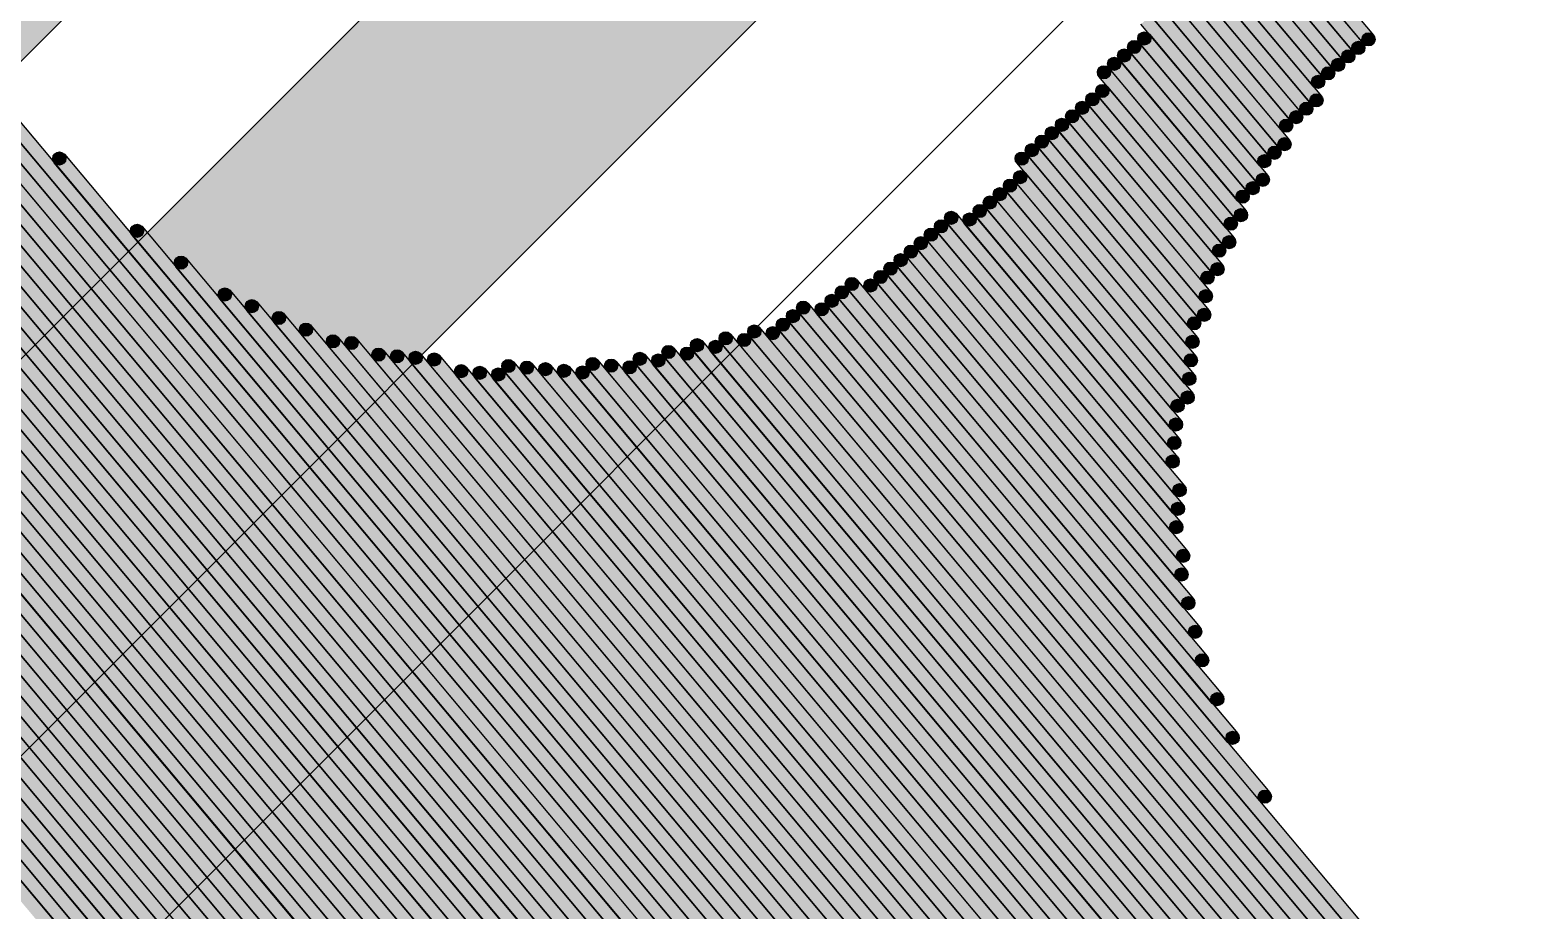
# Model space of a CAD drawing. Header units: millimetres. Extents: x -4 to 157, y -60 to 103.
# Drawn here: x 103.21 to 107.443, y -9.192 to -6.681 of the extents above; entities that cross this region are included whole.
import ezdxf

# ---------------------------------------------------------------- set-up
doc = ezdxf.new("R2010")
doc.units = ezdxf.units.MM
doc.layers.add('BottomSolder', color=6, linetype='Continuous', true_color=0xff00ff)
doc.layers.add('TopLayer', color=1, linetype='Continuous', true_color=0xff0000)

msp = doc.modelspace()

# ---------------------------------------------------------------- hatches: boundary and pattern name
at = {"layer": 'BottomSolder', "true_color": 0xff00ff}
for points in [[(91.7671, 6.6013), (91.7958, 6.6255), (107.2843, -11.8334), (107.2556, -11.8575)], [(91.7097, 6.553), (91.7384, 6.5772), (107.227, -11.8815), (107.1983, -11.9056)], [(91.7383, 6.5772), (91.7671, 6.6013), (107.2557, -11.8575), (107.227, -11.8816)], [(91.7049, 6.5001), (91.7336, 6.5242), (107.1982, -11.9057), (107.1695, -11.9298)], [(91.6762, 6.4761), (91.7049, 6.5002), (107.1696, -11.9299), (107.1408, -11.954)], [(91.6188, 6.4276), (91.6475, 6.4518), (107.112, -11.978), (107.0832, -12.0022)], [(91.6474, 6.4519), (91.6762, 6.476), (107.1409, -11.9539), (107.1121, -11.9781)], [(91.5899, 6.4036), (91.6187, 6.4278), (107.0833, -12.0023), (107.0545, -12.0264)], [(91.5566, 6.3266), (91.5853, 6.3507), (107.0257, -12.0505), (106.997, -12.0747)], [(91.5854, 6.3507), (91.6142, 6.3749), (107.0546, -12.0264), (107.0259, -12.0505)], [(91.528, 6.3024), (91.5567, 6.3266), (106.997, -12.0746), (106.9683, -12.0987)], [(91.4991, 6.2784), (91.5279, 6.3025), (106.9682, -12.0987), (106.9395, -12.1229)], [(91.4656, 6.2015), (91.4944, 6.2256), (106.9107, -12.147), (106.8819, -12.1711)], [(91.4945, 6.2255), (91.5232, 6.2497), (106.9396, -12.1229), (106.9108, -12.147)], [(91.4323, 6.1243), (91.4611, 6.1485), (106.8533, -12.1952), (106.8245, -12.2194)], [(91.4611, 6.1484), (91.4899, 6.1725), (106.8819, -12.1711), (106.8532, -12.1952)], [(91.4036, 6.1002), (91.4323, 6.1243), (106.8245, -12.2194), (106.7957, -12.2435)], [(91.399, 6.0474), (91.4278, 6.0715), (106.7958, -12.2434), (106.767, -12.2676)], [(91.3702, 6.0233), (91.399, 6.0474), (106.7669, -12.2676), (106.7381, -12.2917)], [(91.3657, 5.9703), (91.3945, 5.9944), (106.7383, -12.2917), (106.7095, -12.3158)], [(91.3608, 5.9175), (91.3895, 5.9416), (106.7095, -12.3159), (106.6807, -12.34)], [(91.3321, 5.8934), (91.3609, 5.9175), (106.6807, -12.34), (106.652, -12.3641)], [(91.3275, 5.8405), (91.3562, 5.8647), (106.652, -12.364), (106.6232, -12.3882)], [(91.3229, 5.7875), (91.3517, 5.8117), (106.6233, -12.3881), (106.5945, -12.4123)], [(91.2941, 5.7636), (91.3229, 5.7877), (106.5945, -12.4122), (106.5658, -12.4364)], [(91.2896, 5.7106), (91.3183, 5.7347), (106.5658, -12.4365), (106.5371, -12.4606)], [(91.2849, 5.6578), (91.3137, 5.6819), (106.537, -12.4607), (106.5082, -12.4848)], [(91.2802, 5.6049), (91.309, 5.629), (106.5083, -12.4847), (106.4795, -12.5089)], [(91.2755, 5.5519), (91.3043, 5.5761), (106.4794, -12.5087), (106.4507, -12.5329)], [(91.2711, 5.499), (91.2998, 5.5232), (106.4507, -12.5329), (106.422, -12.557)], [(91.2665, 5.4461), (91.2953, 5.4702), (106.4219, -12.5572), (106.3932, -12.5813)], [(91.2619, 5.3934), (91.2906, 5.4175), (114.6441, -22.4144), (114.6153, -22.4385)], [(91.2571, 5.3403), (91.2859, 5.3645), (114.5915, -22.4098), (114.5627, -22.4339)], [(91.2525, 5.2875), (91.2813, 5.3117), (114.5385, -22.4052), (114.5097, -22.4293)], [(91.272, 5.2058), (91.3008, 5.2299), (114.4615, -22.3717), (114.4328, -22.3959)], [(91.2676, 5.1531), (91.2963, 5.1773), (114.4086, -22.3672), (114.3799, -22.3913)], [(91.287, 5.0713), (91.3157, 5.0955), (114.3315, -22.3337), (114.3028, -22.3579)], [(91.3064, 4.9898), (91.3351, 5.0139), (114.2546, -22.3004), (114.2259, -22.3245)], [(106.6024, -6.2323), (106.6311, -6.2082), (107.0412, -6.6969), (107.0125, -6.721)], [(106.5977, -6.2852), (106.6265, -6.2611), (107.0124, -6.7211), (106.9837, -6.7453)], [(106.5643, -6.3621), (106.593, -6.338), (106.9549, -6.7692), (106.9262, -6.7933)], [(106.5931, -6.338), (106.6219, -6.3139), (106.9837, -6.7452), (106.955, -6.7693)], [(106.5356, -6.3863), (106.5643, -6.3621), (106.9262, -6.7935), (106.8975, -6.8176)], [(106.531, -6.4392), (106.5598, -6.415), (106.8976, -6.8177), (106.8688, -6.8418)], [(106.5022, -6.4632), (106.531, -6.439), (106.8928, -6.8706), (106.864, -6.8947)], [(106.4688, -6.5403), (106.4976, -6.5162), (106.8353, -6.9187), (106.8066, -6.9429)], [(106.4976, -6.5162), (106.5263, -6.4921), (106.8642, -6.8944), (106.8355, -6.9186)], [(106.4402, -6.5644), (106.4689, -6.5403), (106.8066, -6.9429), (106.7778, -6.967)], [(106.4354, -6.6174), (106.4642, -6.5932), (106.802, -6.9958), (106.7733, -7.0199)], [(106.378, -6.6655), (106.4067, -6.6414), (106.7444, -7.044), (106.7157, -7.0681)], [(106.4067, -6.6413), (106.4355, -6.6172), (106.7733, -7.0199), (106.7445, -7.044)], [(106.3446, -6.7427), (106.3733, -6.7186), (106.7111, -7.1209), (106.6824, -7.145)], [(106.3733, -6.7184), (106.4021, -6.6942), (106.7399, -7.097), (106.7112, -7.1211)], [(106.2871, -6.7908), (106.3158, -6.7666), (106.6777, -7.198), (106.649, -7.2221)], [(106.3158, -6.7667), (106.3446, -6.7426), (106.6824, -7.1451), (106.6537, -7.1692)], [(106.2583, -6.8148), (106.287, -6.7907), (106.649, -7.2221), (106.6202, -7.2463)], [(106.2537, -6.8679), (106.2824, -6.8438), (106.6443, -7.2749), (106.6156, -7.2991)], [(106.1961, -6.9161), (106.2249, -6.8919), (106.6109, -7.3518), (106.5821, -7.376)], [(106.2249, -6.8919), (106.2537, -6.8678), (106.6156, -7.2991), (106.5868, -7.3233)], [(106.1386, -6.9644), (106.1673, -6.9403), (106.5776, -7.429), (106.5489, -7.4531)], [(106.1674, -6.9402), (106.1962, -6.916), (106.5822, -7.3761), (106.5534, -7.4002)], [(106.1098, -6.9884), (106.1386, -6.9642), (106.5729, -7.4819), (106.5442, -7.506)], [(106.0525, -7.0366), (106.0813, -7.0125), (106.5395, -7.5589), (106.5107, -7.583)], [(106.0813, -7.0127), (106.11, -6.9885), (106.544, -7.5061), (106.5153, -7.5302)], [(103.2798, -7.0605), (103.3086, -7.0364), (107.3132, -11.8092), (107.2844, -11.8333)], [(106.0238, -7.0607), (106.0525, -7.0366), (106.5349, -7.6118), (106.5061, -7.6359)], [(106.0191, -7.1137), (106.0479, -7.0895), (106.5303, -7.6645), (106.5016, -7.6886)], [(105.9616, -7.1619), (105.9904, -7.1378), (106.4969, -7.7416), (106.4682, -7.7658)], [(105.9902, -7.1378), (106.019, -7.1137), (106.5257, -7.7175), (106.497, -7.7416)], [(105.904, -7.2102), (105.9328, -7.1861), (106.4876, -7.8473), (106.4589, -7.8714)], [(105.9328, -7.1862), (105.9615, -7.162), (106.4923, -7.7946), (106.4636, -7.8187)], [(105.7937, -7.2538), (105.8225, -7.2297), (106.498, -8.0348), (106.4692, -8.059)], [(105.8224, -7.2297), (105.8512, -7.2056), (106.5026, -7.9819), (106.4739, -8.006)], [(105.8753, -7.2343), (105.9041, -7.2102), (106.4831, -7.9003), (106.4544, -7.9244)], [(103.5014, -7.2665), (103.5302, -7.2423), (107.3419, -11.7852), (107.3132, -11.8093)], [(105.7362, -7.302), (105.765, -7.2779), (106.5129, -8.1693), (106.4841, -8.1934)], [(105.7649, -7.2778), (105.7937, -7.2537), (106.4933, -8.0876), (106.4646, -8.1117)], [(105.7075, -7.3262), (105.7362, -7.3021), (106.5082, -8.2222), (106.4795, -8.2463)], [(103.6268, -7.3572), (103.6555, -7.3331), (107.3707, -11.7611), (107.342, -11.7853)], [(105.6499, -7.3744), (105.6786, -7.3503), (106.5472, -8.3854), (106.5184, -8.4095)], [(105.6785, -7.3503), (105.7072, -7.3262), (106.5277, -8.3037), (106.4989, -8.3279)], [(105.5396, -7.4181), (105.5683, -7.394), (106.6539, -8.6878), (106.6252, -8.7119)], [(105.5924, -7.4226), (105.6212, -7.3985), (106.6103, -8.5775), (106.5815, -8.6016)], [(105.6212, -7.3985), (105.6499, -7.3743), (106.5667, -8.467), (106.538, -8.4911)], [(103.7518, -7.4482), (103.7805, -7.4241), (107.3995, -11.7367), (107.3708, -11.7608)], [(105.482, -7.4663), (105.5107, -7.4422), (108.4057, -10.8926), (108.377, -10.9167)], [(105.5108, -7.4422), (105.5395, -7.418), (106.7458, -8.8556), (106.717, -8.8797)], [(103.8288, -7.4816), (103.8576, -7.4574), (107.4283, -11.7128), (107.3995, -11.7369)], [(103.9059, -7.515), (103.9347, -7.4908), (107.457, -11.6884), (107.4283, -11.7126)], [(105.3715, -7.51), (105.4003, -7.4858), (108.3196, -10.9648), (108.2908, -10.989)], [(105.4005, -7.4858), (105.4292, -7.4616), (108.3484, -10.9407), (108.3196, -10.9648)], [(105.4532, -7.4904), (105.482, -7.4663), (108.3771, -10.9165), (108.3483, -10.9407)], [(103.983, -7.5483), (104.0117, -7.5241), (107.4858, -11.6644), (107.457, -11.6885)], [(105.2613, -7.5535), (105.29, -7.5294), (108.2334, -11.0372), (108.2047, -11.0613)], [(105.3141, -7.5581), (105.3428, -7.534), (108.262, -11.0131), (108.2333, -11.0372)], [(105.3429, -7.5342), (105.3717, -7.5101), (108.2908, -10.9889), (108.2621, -11.0131)], [(104.0599, -7.5817), (104.0887, -7.5576), (107.5145, -11.6403), (107.4858, -11.6644)], [(104.1128, -7.5864), (104.1416, -7.5623), (107.5433, -11.6162), (107.5146, -11.6403)], [(105.098, -7.5926), (105.1267, -7.5685), (108.1183, -11.1337), (108.0895, -11.1578)], [(105.1509, -7.5973), (105.1797, -7.5732), (108.1471, -11.1096), (108.1184, -11.1338)], [(105.1795, -7.5731), (105.2083, -7.549), (108.1758, -11.0853), (108.147, -11.1094)], [(105.2325, -7.5778), (105.2613, -7.5537), (108.2046, -11.0614), (108.1758, -11.0855)], [(104.1899, -7.6196), (104.2187, -7.5955), (107.5719, -11.592), (107.5432, -11.6161)], [(104.2428, -7.6243), (104.2715, -7.6002), (107.6008, -11.568), (107.572, -11.5921)], [(104.2956, -7.6289), (104.3244, -7.6048), (107.6296, -11.5437), (107.6008, -11.5678)], [(104.3485, -7.6336), (104.3772, -7.6095), (107.6584, -11.5197), (107.6297, -11.5438)], [(104.9348, -7.6317), (104.9635, -7.6075), (108.0033, -11.2303), (107.9746, -11.2544)], [(104.9876, -7.6362), (105.0164, -7.612), (108.0321, -11.2061), (108.0034, -11.2302)], [(105.0165, -7.612), (105.0452, -7.5879), (108.0609, -11.1819), (108.0322, -11.206)], [(105.0694, -7.6166), (105.0981, -7.5925), (108.0896, -11.1578), (108.0608, -11.1819)], [(104.4255, -7.667), (104.4542, -7.6429), (107.687, -11.4955), (107.6582, -11.5196)], [(104.4783, -7.6716), (104.5071, -7.6475), (107.7158, -11.4715), (107.6871, -11.4956)], [(104.5314, -7.6761), (104.5601, -7.652), (107.7445, -11.4474), (107.7157, -11.4715)], [(104.5601, -7.6522), (104.5888, -7.628), (107.7732, -11.4232), (107.7445, -11.4473)], [(104.6128, -7.6567), (104.6415, -7.6325), (107.8021, -11.399), (107.7733, -11.4231)], [(104.6657, -7.6613), (104.6945, -7.6372), (107.8308, -11.375), (107.8021, -11.3992)], [(104.7186, -7.666), (104.7474, -7.6418), (107.8596, -11.3507), (107.8308, -11.3749)], [(104.7715, -7.6706), (104.8002, -7.6465), (107.8883, -11.3268), (107.8596, -11.3509)], [(104.8003, -7.6464), (104.829, -7.6223), (107.9171, -11.3026), (107.8883, -11.3267)], [(104.8532, -7.651), (104.8819, -7.6269), (107.9459, -11.2784), (107.9171, -11.3026)], [(104.906, -7.6556), (104.9348, -7.6315), (107.9747, -11.2543), (107.9459, -11.2784)]]:
    msp.add_hatch(color=6, dxfattribs=at).paths.add_polyline_path(points, flags=0)
h = msp.add_hatch(color=6, dxfattribs=at)
edge = h.paths.add_edge_path(flags=0)
edge.add_arc((106.3877, -6.7063), 0.0188, 0, 360)
h = msp.add_hatch(color=6, dxfattribs=at)
edge = h.paths.add_edge_path(flags=0)
edge.add_arc((106.3589, -6.7306), 0.0188, 0, 360)
h = msp.add_hatch(color=6, dxfattribs=at)
edge = h.paths.add_edge_path(flags=0)
edge.add_arc((106.998, -6.7332), 0.0188, 0, 360)
h = msp.add_hatch(color=6, dxfattribs=at)
edge = h.paths.add_edge_path(flags=0)
edge.add_arc((107.0268, -6.7089), 0.0188, 0, 360)
h = msp.add_hatch(color=6, dxfattribs=at)
edge = h.paths.add_edge_path(flags=0)
edge.add_arc((106.3015, -6.7787), 0.0188, 0, 360)
h = msp.add_hatch(color=6, dxfattribs=at)
edge = h.paths.add_edge_path(flags=0)
edge.add_arc((106.3302, -6.7547), 0.0188, 0, 360)
h = msp.add_hatch(color=6, dxfattribs=at)
edge = h.paths.add_edge_path(flags=0)
edge.add_arc((106.9406, -6.7813), 0.0188, 0, 360)
h = msp.add_hatch(color=6, dxfattribs=at)
edge = h.paths.add_edge_path(flags=0)
edge.add_arc((106.9694, -6.7573), 0.0188, 0, 360)
h = msp.add_hatch(color=6, dxfattribs=at)
edge = h.paths.add_edge_path(flags=0)
edge.add_arc((106.2726, -6.8027), 0.0188, 0, 360)
h = msp.add_hatch(color=6, dxfattribs=at)
edge = h.paths.add_edge_path(flags=0)
edge.add_arc((106.8832, -6.8298), 0.0188, 0, 360)
h = msp.add_hatch(color=6, dxfattribs=at)
edge = h.paths.add_edge_path(flags=0)
edge.add_arc((106.9119, -6.8055), 0.0188, 0, 360)
h = msp.add_hatch(color=6, dxfattribs=at)
edge = h.paths.add_edge_path(flags=0)
edge.add_arc((106.268, -6.8559), 0.0188, 0, 360)
h = msp.add_hatch(color=6, dxfattribs=at)
edge = h.paths.add_edge_path(flags=0)
edge.add_arc((106.2105, -6.904), 0.0188, 0, 360)
h = msp.add_hatch(color=6, dxfattribs=at)
edge = h.paths.add_edge_path(flags=0)
edge.add_arc((106.2393, -6.8799), 0.0188, 0, 360)
h = msp.add_hatch(color=6, dxfattribs=at)
edge = h.paths.add_edge_path(flags=0)
edge.add_arc((106.8498, -6.9065), 0.0188, 0, 360)
h = msp.add_hatch(color=6, dxfattribs=at)
edge = h.paths.add_edge_path(flags=0)
edge.add_arc((106.8784, -6.8826), 0.0188, 0, 360)
h = msp.add_hatch(color=6, dxfattribs=at)
edge = h.paths.add_edge_path(flags=0)
edge.add_arc((106.153, -6.9523), 0.0188, 0, 360)
h = msp.add_hatch(color=6, dxfattribs=at)
edge = h.paths.add_edge_path(flags=0)
edge.add_arc((106.1818, -6.9281), 0.0188, 0, 360)
h = msp.add_hatch(color=6, dxfattribs=at)
edge = h.paths.add_edge_path(flags=0)
edge.add_arc((106.7922, -6.955), 0.0188, 0, 360)
h = msp.add_hatch(color=6, dxfattribs=at)
edge = h.paths.add_edge_path(flags=0)
edge.add_arc((106.8209, -6.9308), 0.0188, 0, 360)
h = msp.add_hatch(color=6, dxfattribs=at)
edge = h.paths.add_edge_path(flags=0)
edge.add_arc((106.0956, -7.0006), 0.0188, 0, 360)
h = msp.add_hatch(color=6, dxfattribs=at)
edge = h.paths.add_edge_path(flags=0)
edge.add_arc((106.1242, -6.9763), 0.0188, 0, 360)
h = msp.add_hatch(color=6, dxfattribs=at)
edge = h.paths.add_edge_path(flags=0)
edge.add_arc((106.0669, -7.0246), 0.0188, 0, 360)
h = msp.add_hatch(color=6, dxfattribs=at)
edge = h.paths.add_edge_path(flags=0)
edge.add_arc((106.7589, -7.032), 0.0188, 0, 360)
h = msp.add_hatch(color=6, dxfattribs=at)
edge = h.paths.add_edge_path(flags=0)
edge.add_arc((106.7876, -7.0078), 0.0188, 0, 360)
h = msp.add_hatch(color=6, dxfattribs=at)
edge = h.paths.add_edge_path(flags=0)
edge.add_arc((103.2942, -7.0485), 0.0188, 0, 360)
h = msp.add_hatch(color=6, dxfattribs=at)
edge = h.paths.add_edge_path(flags=0)
edge.add_arc((106.0381, -7.0487), 0.0188, 0, 360)
h = msp.add_hatch(color=6, dxfattribs=at)
edge = h.paths.add_edge_path(flags=0)
edge.add_arc((106.7301, -7.056), 0.0188, 0, 360)
h = msp.add_hatch(color=6, dxfattribs=at)
edge = h.paths.add_edge_path(flags=0)
edge.add_arc((106.0046, -7.1257), 0.0188, 0, 360)
h = msp.add_hatch(color=6, dxfattribs=at)
edge = h.paths.add_edge_path(flags=0)
edge.add_arc((106.0335, -7.1016), 0.0188, 0, 360)
h = msp.add_hatch(color=6, dxfattribs=at)
edge = h.paths.add_edge_path(flags=0)
edge.add_arc((106.7256, -7.109), 0.0188, 0, 360)
h = msp.add_hatch(color=6, dxfattribs=at)
edge = h.paths.add_edge_path(flags=0)
edge.add_arc((105.976, -7.1499), 0.0188, 0, 360)
h = msp.add_hatch(color=6, dxfattribs=at)
edge = h.paths.add_edge_path(flags=0)
edge.add_arc((106.668, -7.1571), 0.0188, 0, 360)
h = msp.add_hatch(color=6, dxfattribs=at)
edge = h.paths.add_edge_path(flags=0)
edge.add_arc((106.6967, -7.133), 0.0188, 0, 360)
h = msp.add_hatch(color=6, dxfattribs=at)
edge = h.paths.add_edge_path(flags=0)
edge.add_arc((105.9184, -7.1981), 0.0188, 0, 360)
h = msp.add_hatch(color=6, dxfattribs=at)
edge = h.paths.add_edge_path(flags=0)
edge.add_arc((105.9471, -7.1741), 0.0188, 0, 360)
h = msp.add_hatch(color=6, dxfattribs=at)
edge = h.paths.add_edge_path(flags=0)
edge.add_arc((106.6633, -7.2101), 0.0188, 0, 360)
h = msp.add_hatch(color=6, dxfattribs=at)
edge = h.paths.add_edge_path(flags=0)
edge.add_arc((103.5158, -7.2544), 0.0188, 0, 360)
h = msp.add_hatch(color=6, dxfattribs=at)
edge = h.paths.add_edge_path(flags=0)
edge.add_arc((105.8081, -7.2418), 0.0188, 0, 360)
h = msp.add_hatch(color=6, dxfattribs=at)
edge = h.paths.add_edge_path(flags=0)
edge.add_arc((105.8368, -7.2176), 0.0188, 0, 360)
h = msp.add_hatch(color=6, dxfattribs=at)
edge = h.paths.add_edge_path(flags=0)
edge.add_arc((105.8897, -7.2223), 0.0188, 0, 360)
h = msp.add_hatch(color=6, dxfattribs=at)
edge = h.paths.add_edge_path(flags=0)
edge.add_arc((106.6346, -7.2342), 0.0188, 0, 360)
h = msp.add_hatch(color=6, dxfattribs=at)
edge = h.paths.add_edge_path(flags=0)
edge.add_arc((105.7506, -7.29), 0.0188, 0, 360)
h = msp.add_hatch(color=6, dxfattribs=at)
edge = h.paths.add_edge_path(flags=0)
edge.add_arc((105.7793, -7.2657), 0.0188, 0, 360)
h = msp.add_hatch(color=6, dxfattribs=at)
edge = h.paths.add_edge_path(flags=0)
edge.add_arc((106.6299, -7.287), 0.0188, 0, 360)
h = msp.add_hatch(color=6, dxfattribs=at)
edge = h.paths.add_edge_path(flags=0)
edge.add_arc((105.6929, -7.3383), 0.0188, 0, 360)
h = msp.add_hatch(color=6, dxfattribs=at)
edge = h.paths.add_edge_path(flags=0)
edge.add_arc((105.7218, -7.3142), 0.0188, 0, 360)
h = msp.add_hatch(color=6, dxfattribs=at)
edge = h.paths.add_edge_path(flags=0)
edge.add_arc((106.6012, -7.3112), 0.0188, 0, 360)
h = msp.add_hatch(color=6, dxfattribs=at)
edge = h.paths.add_edge_path(flags=0)
edge.add_arc((103.6411, -7.3452), 0.0188, 0, 360)
h = msp.add_hatch(color=6, dxfattribs=at)
edge = h.paths.add_edge_path(flags=0)
edge.add_arc((105.6642, -7.3623), 0.0188, 0, 360)
h = msp.add_hatch(color=6, dxfattribs=at)
edge = h.paths.add_edge_path(flags=0)
edge.add_arc((106.5965, -7.3639), 0.0188, 0, 360)
h = msp.add_hatch(color=6, dxfattribs=at)
edge = h.paths.add_edge_path(flags=0)
edge.add_arc((105.5539, -7.406), 0.0188, 0, 360)
h = msp.add_hatch(color=6, dxfattribs=at)
edge = h.paths.add_edge_path(flags=0)
edge.add_arc((105.6068, -7.4106), 0.0188, 0, 360)
h = msp.add_hatch(color=6, dxfattribs=at)
edge = h.paths.add_edge_path(flags=0)
edge.add_arc((105.6356, -7.3864), 0.0188, 0, 360)
h = msp.add_hatch(color=6, dxfattribs=at)
edge = h.paths.add_edge_path(flags=0)
edge.add_arc((106.5678, -7.3881), 0.0188, 0, 360)
h = msp.add_hatch(color=6, dxfattribs=at)
edge = h.paths.add_edge_path(flags=0)
edge.add_arc((103.7661, -7.4362), 0.0188, 0, 360)
h = msp.add_hatch(color=6, dxfattribs=at)
edge = h.paths.add_edge_path(flags=0)
edge.add_arc((105.4964, -7.4543), 0.0188, 0, 360)
h = msp.add_hatch(color=6, dxfattribs=at)
edge = h.paths.add_edge_path(flags=0)
edge.add_arc((105.5252, -7.4301), 0.0188, 0, 360)
h = msp.add_hatch(color=6, dxfattribs=at)
edge = h.paths.add_edge_path(flags=0)
edge.add_arc((106.5632, -7.441), 0.0188, 0, 360)
h = msp.add_hatch(color=6, dxfattribs=at)
edge = h.paths.add_edge_path(flags=0)
edge.add_arc((103.8432, -7.4695), 0.0188, 0, 360)
h = msp.add_hatch(color=6, dxfattribs=at)
edge = h.paths.add_edge_path(flags=0)
edge.add_arc((103.9203, -7.5029), 0.0188, 0, 360)
h = msp.add_hatch(color=6, dxfattribs=at)
edge = h.paths.add_edge_path(flags=0)
edge.add_arc((105.3859, -7.4979), 0.0188, 0, 360)
h = msp.add_hatch(color=6, dxfattribs=at)
edge = h.paths.add_edge_path(flags=0)
edge.add_arc((105.4149, -7.4737), 0.0188, 0, 360)
h = msp.add_hatch(color=6, dxfattribs=at)
edge = h.paths.add_edge_path(flags=0)
edge.add_arc((105.4676, -7.4784), 0.0188, 0, 360)
h = msp.add_hatch(color=6, dxfattribs=at)
edge = h.paths.add_edge_path(flags=0)
edge.add_arc((106.5585, -7.4939), 0.0188, 0, 360)
h = msp.add_hatch(color=6, dxfattribs=at)
edge = h.paths.add_edge_path(flags=0)
edge.add_arc((103.9973, -7.5362), 0.0188, 0, 360)
h = msp.add_hatch(color=6, dxfattribs=at)
edge = h.paths.add_edge_path(flags=0)
edge.add_arc((105.2757, -7.5414), 0.0188, 0, 360)
h = msp.add_hatch(color=6, dxfattribs=at)
edge = h.paths.add_edge_path(flags=0)
edge.add_arc((105.3285, -7.5461), 0.0188, 0, 360)
h = msp.add_hatch(color=6, dxfattribs=at)
edge = h.paths.add_edge_path(flags=0)
edge.add_arc((105.3573, -7.5222), 0.0188, 0, 360)
h = msp.add_hatch(color=6, dxfattribs=at)
edge = h.paths.add_edge_path(flags=0)
edge.add_arc((106.5297, -7.5181), 0.0188, 0, 360)
h = msp.add_hatch(color=6, dxfattribs=at)
edge = h.paths.add_edge_path(flags=0)
edge.add_arc((104.0743, -7.5697), 0.0188, 0, 360)
h = msp.add_hatch(color=6, dxfattribs=at)
edge = h.paths.add_edge_path(flags=0)
edge.add_arc((104.1272, -7.5743), 0.0188, 0, 360)
h = msp.add_hatch(color=6, dxfattribs=at)
edge = h.paths.add_edge_path(flags=0)
edge.add_arc((105.1124, -7.5805), 0.0188, 0, 360)
h = msp.add_hatch(color=6, dxfattribs=at)
edge = h.paths.add_edge_path(flags=0)
edge.add_arc((105.1653, -7.5853), 0.0188, 0, 360)
h = msp.add_hatch(color=6, dxfattribs=at)
edge = h.paths.add_edge_path(flags=0)
edge.add_arc((105.1939, -7.5611), 0.0188, 0, 360)
h = msp.add_hatch(color=6, dxfattribs=at)
edge = h.paths.add_edge_path(flags=0)
edge.add_arc((105.2469, -7.5657), 0.0188, 0, 360)
h = msp.add_hatch(color=6, dxfattribs=at)
edge = h.paths.add_edge_path(flags=0)
edge.add_arc((106.5251, -7.5709), 0.0188, 0, 360)
h = msp.add_hatch(color=6, dxfattribs=at)
edge = h.paths.add_edge_path(flags=0)
edge.add_arc((104.2043, -7.6076), 0.0188, 0, 360)
h = msp.add_hatch(color=6, dxfattribs=at)
edge = h.paths.add_edge_path(flags=0)
edge.add_arc((104.2572, -7.6122), 0.0188, 0, 360)
h = msp.add_hatch(color=6, dxfattribs=at)
edge = h.paths.add_edge_path(flags=0)
edge.add_arc((104.31, -7.6168), 0.0188, 0, 360)
h = msp.add_hatch(color=6, dxfattribs=at)
edge = h.paths.add_edge_path(flags=0)
edge.add_arc((104.3629, -7.6215), 0.0188, 0, 360)
h = msp.add_hatch(color=6, dxfattribs=at)
edge = h.paths.add_edge_path(flags=0)
edge.add_arc((104.8147, -7.6343), 0.0188, 0, 360)
h = msp.add_hatch(color=6, dxfattribs=at)
edge = h.paths.add_edge_path(flags=0)
edge.add_arc((104.9491, -7.6196), 0.0188, 0, 360)
h = msp.add_hatch(color=6, dxfattribs=at)
edge = h.paths.add_edge_path(flags=0)
edge.add_arc((105.002, -7.6241), 0.0188, 0, 360)
h = msp.add_hatch(color=6, dxfattribs=at)
edge = h.paths.add_edge_path(flags=0)
edge.add_arc((105.0309, -7.6), 0.0188, 0, 360)
h = msp.add_hatch(color=6, dxfattribs=at)
edge = h.paths.add_edge_path(flags=0)
edge.add_arc((105.0837, -7.6046), 0.0188, 0, 360)
h = msp.add_hatch(color=6, dxfattribs=at)
edge = h.paths.add_edge_path(flags=0)
edge.add_arc((106.5205, -7.6238), 0.0188, 0, 360)
h = msp.add_hatch(color=6, dxfattribs=at)
edge = h.paths.add_edge_path(flags=0)
edge.add_arc((104.4399, -7.6549), 0.0188, 0, 360)
h = msp.add_hatch(color=6, dxfattribs=at)
edge = h.paths.add_edge_path(flags=0)
edge.add_arc((104.4927, -7.6595), 0.0188, 0, 360)
h = msp.add_hatch(color=6, dxfattribs=at)
edge = h.paths.add_edge_path(flags=0)
edge.add_arc((104.5458, -7.6641), 0.0188, 0, 360)
h = msp.add_hatch(color=6, dxfattribs=at)
edge = h.paths.add_edge_path(flags=0)
edge.add_arc((104.5744, -7.6401), 0.0188, 0, 360)
h = msp.add_hatch(color=6, dxfattribs=at)
edge = h.paths.add_edge_path(flags=0)
edge.add_arc((104.6272, -7.6446), 0.0188, 0, 360)
h = msp.add_hatch(color=6, dxfattribs=at)
edge = h.paths.add_edge_path(flags=0)
edge.add_arc((104.6801, -7.6492), 0.0188, 0, 360)
h = msp.add_hatch(color=6, dxfattribs=at)
edge = h.paths.add_edge_path(flags=0)
edge.add_arc((104.733, -7.6539), 0.0188, 0, 360)
h = msp.add_hatch(color=6, dxfattribs=at)
edge = h.paths.add_edge_path(flags=0)
edge.add_arc((104.7858, -7.6585), 0.0188, 0, 360)
h = msp.add_hatch(color=6, dxfattribs=at)
edge = h.paths.add_edge_path(flags=0)
edge.add_arc((104.8676, -7.6389), 0.0188, 0, 360)
h = msp.add_hatch(color=6, dxfattribs=at)
edge = h.paths.add_edge_path(flags=0)
edge.add_arc((104.9204, -7.6436), 0.0188, 0, 360)
h = msp.add_hatch(color=6, dxfattribs=at)
edge = h.paths.add_edge_path(flags=0)
edge.add_arc((106.516, -7.6766), 0.0188, 0, 360)
h = msp.add_hatch(color=6, dxfattribs=at)
edge = h.paths.add_edge_path(flags=0)
edge.add_arc((106.4826, -7.7537), 0.0188, 0, 360)
h = msp.add_hatch(color=6, dxfattribs=at)
edge = h.paths.add_edge_path(flags=0)
edge.add_arc((106.5113, -7.7296), 0.0188, 0, 360)
h = msp.add_hatch(color=6, dxfattribs=at)
edge = h.paths.add_edge_path(flags=0)
edge.add_arc((106.4779, -7.8067), 0.0188, 0, 360)
h = msp.add_hatch(color=6, dxfattribs=at)
edge = h.paths.add_edge_path(flags=0)
edge.add_arc((106.4733, -7.8594), 0.0188, 0, 360)
h = msp.add_hatch(color=6, dxfattribs=at)
edge = h.paths.add_edge_path(flags=0)
edge.add_arc((106.4687, -7.9123), 0.0188, 0, 360)
h = msp.add_hatch(color=6, dxfattribs=at)
edge = h.paths.add_edge_path(flags=0)
edge.add_arc((106.4883, -7.9939), 0.0188, 0, 360)
h = msp.add_hatch(color=6, dxfattribs=at)
edge = h.paths.add_edge_path(flags=0)
edge.add_arc((106.4836, -8.0469), 0.0188, 0, 360)
h = msp.add_hatch(color=6, dxfattribs=at)
edge = h.paths.add_edge_path(flags=0)
edge.add_arc((106.479, -8.0996), 0.0188, 0, 360)
h = msp.add_hatch(color=6, dxfattribs=at)
edge = h.paths.add_edge_path(flags=0)
edge.add_arc((106.4985, -8.1813), 0.0188, 0, 360)
h = msp.add_hatch(color=6, dxfattribs=at)
edge = h.paths.add_edge_path(flags=0)
edge.add_arc((106.4938, -8.2343), 0.0188, 0, 360)
h = msp.add_hatch(color=6, dxfattribs=at)
edge = h.paths.add_edge_path(flags=0)
edge.add_arc((106.5133, -8.3158), 0.0188, 0, 360)
h = msp.add_hatch(color=6, dxfattribs=at)
edge = h.paths.add_edge_path(flags=0)
edge.add_arc((106.5328, -8.3975), 0.0188, 0, 360)
h = msp.add_hatch(color=6, dxfattribs=at)
edge = h.paths.add_edge_path(flags=0)
edge.add_arc((106.5524, -8.4791), 0.0188, 0, 360)
h = msp.add_hatch(color=6, dxfattribs=at)
edge = h.paths.add_edge_path(flags=0)
edge.add_arc((106.5959, -8.5895), 0.0188, 0, 360)
h = msp.add_hatch(color=6, dxfattribs=at)
edge = h.paths.add_edge_path(flags=0)
edge.add_arc((106.6395, -8.6998), 0.0188, 0, 360)
h = msp.add_hatch(color=6, dxfattribs=at)
edge = h.paths.add_edge_path(flags=0)
edge.add_arc((106.7314, -8.8676), 0.0188, 0, 360)
at = {"layer": 'TopLayer', "true_color": 0xff0000}
for points in [[(94.4905, -15.4655), (93.9248, -14.8998), (107.8329, -0.9918), (108.3986, -1.5575)], [(94.8704, -17.0655), (94.3047, -16.4998), (109.2329, -1.5717), (109.7986, -2.1373)]]:
    msp.add_hatch(color=1, dxfattribs=at).paths.add_polyline_path(points, flags=0)

# ---------------------------------------------------------------- linework, layer by layer
at = {"layer": 'BottomSolder', "color": 6, "true_color": 0xff00ff}
for p, q in [((91.7958, 6.6255), (107.2843, -11.8334)), ((107.227, -11.8816), (91.7383, 6.5772)), ((91.7384, 6.5772), (107.227, -11.8815)), ((107.2556, -11.8575), (91.7671, 6.6013)), ((91.7671, 6.6013), (107.2557, -11.8575)), ((107.1983, -11.9056), (91.7097, 6.553)), ((91.7336, 6.5242), (107.1982, -11.9057)), ((91.7049, 6.5002), (107.1696, -11.9299)), ((107.1695, -11.9298), (91.7049, 6.5001)), ((107.1121, -11.9781), (91.6474, 6.4519)), ((91.6475, 6.4518), (107.112, -11.978)), ((107.1408, -11.954), (91.6762, 6.4761)), ((91.6762, 6.476), (107.1409, -11.9539)), ((107.0545, -12.0264), (91.5899, 6.4036)), ((91.6187, 6.4278), (107.0833, -12.0023)), ((107.0832, -12.0022), (91.6188, 6.4276)), ((91.5853, 6.3507), (107.0257, -12.0505)), ((107.0259, -12.0505), (91.5854, 6.3507)), ((91.6142, 6.3749), (107.0546, -12.0264)), ((106.997, -12.0747), (91.5566, 6.3266)), ((91.5567, 6.3266), (106.997, -12.0746)), ((106.9395, -12.1229), (91.4991, 6.2784)), ((91.5279, 6.3025), (106.9682, -12.0987)), ((106.9683, -12.0987), (91.528, 6.3024)), ((91.4944, 6.2256), (106.9107, -12.147)), ((106.9108, -12.147), (91.4945, 6.2255)), ((91.5232, 6.2497), (106.9396, -12.1229)), ((106.8819, -12.1711), (91.4656, 6.2015)), ((91.4611, 6.1485), (106.8533, -12.1952)), ((106.8532, -12.1952), (91.4611, 6.1484)), ((91.4899, 6.1725), (106.8819, -12.1711)), ((106.7957, -12.2435), (91.4036, 6.1002)), ((106.8245, -12.2194), (91.4323, 6.1243)), ((91.4323, 6.1243), (106.8245, -12.2194)), ((91.4278, 6.0715), (106.7958, -12.2434)), ((106.7381, -12.2917), (91.3702, 6.0233)), ((106.767, -12.2676), (91.399, 6.0474)), ((91.399, 6.0474), (106.7669, -12.2676)), ((106.7095, -12.3158), (91.3657, 5.9703)), ((91.3945, 5.9944), (106.7383, -12.2917)), ((91.3895, 5.9416), (106.7095, -12.3159)), ((106.652, -12.3641), (91.3321, 5.8934)), ((106.6807, -12.34), (91.3608, 5.9175)), ((91.3609, 5.9175), (106.6807, -12.34)), ((91.3562, 5.8647), (106.652, -12.364)), ((106.6232, -12.3882), (91.3275, 5.8405)), ((91.3517, 5.8117), (106.6233, -12.3881)), ((106.5658, -12.4364), (91.2941, 5.7636)), ((91.3229, 5.7877), (106.5945, -12.4122)), ((106.5945, -12.4123), (91.3229, 5.7875)), ((91.3183, 5.7347), (106.5658, -12.4365)), ((106.5371, -12.4606), (91.2896, 5.7106)), ((91.3137, 5.6819), (106.537, -12.4607)), ((106.5082, -12.4848), (91.2849, 5.6578)), ((106.4795, -12.5089), (91.2802, 5.6049)), ((91.309, 5.629), (106.5083, -12.4847)), ((106.4507, -12.5329), (91.2755, 5.5519)), ((91.3043, 5.5761), (106.4794, -12.5087)), ((91.2998, 5.5232), (106.4507, -12.5329)), ((106.422, -12.557), (91.2711, 5.499)), ((91.2953, 5.4702), (106.4219, -12.5572)), ((106.3932, -12.5813), (91.2665, 5.4461)), ((114.6153, -22.4385), (91.2619, 5.3934)), ((91.2906, 5.4175), (114.6441, -22.4144)), ((114.5627, -22.4339), (91.2571, 5.3403)), ((91.2859, 5.3645), (114.5915, -22.4098)), ((91.2813, 5.3117), (114.5385, -22.4052)), ((114.5097, -22.4293), (91.2525, 5.2875)), ((91.3008, 5.2299), (114.4615, -22.3717)), ((114.4328, -22.3959), (91.272, 5.2058)), ((91.2963, 5.1773), (114.4086, -22.3672)), ((114.3799, -22.3913), (91.2676, 5.1531)), ((91.3157, 5.0955), (114.3315, -22.3337)), ((114.3028, -22.3579), (91.287, 5.0713)), ((91.3351, 5.0139), (114.2546, -22.3004)), ((106.6311, -6.2082), (107.0412, -6.6969)), ((107.0125, -6.721), (106.6024, -6.2323)), ((106.6265, -6.2611), (107.0124, -6.7211)), ((106.9837, -6.7453), (106.5977, -6.2852)), ((106.593, -6.338), (106.9549, -6.7692)), ((106.955, -6.7693), (106.5931, -6.338)), ((106.6219, -6.3139), (106.9837, -6.7452)), ((106.8975, -6.8176), (106.5356, -6.3863)), ((106.9262, -6.7933), (106.5643, -6.3621)), ((106.5643, -6.3621), (106.9262, -6.7935)), ((106.5598, -6.415), (106.8976, -6.8177)), ((106.864, -6.8947), (106.5022, -6.4632)), ((106.531, -6.439), (106.8928, -6.8706)), ((106.8688, -6.8418), (106.531, -6.4392)), ((106.8355, -6.9186), (106.4976, -6.5162)), ((106.4976, -6.5162), (106.8353, -6.9187)), ((106.5263, -6.4921), (106.8642, -6.8944)), ((106.8066, -6.9429), (106.4688, -6.5403)), ((106.4689, -6.5403), (106.8066, -6.9429)), ((106.7778, -6.967), (106.4402, -6.5644)), ((106.4642, -6.5932), (106.802, -6.9958)), ((106.7445, -7.044), (106.4067, -6.6413)), ((106.4067, -6.6414), (106.7444, -7.044)), ((106.7733, -7.0199), (106.4354, -6.6174)), ((106.4355, -6.6172), (106.7733, -7.0199)), ((106.7157, -7.0681), (106.378, -6.6655)), ((106.3446, -6.7427), (106.3733, -6.7186)), ((106.3733, -6.7184), (106.4021, -6.6942)), ((106.7112, -7.1211), (106.3733, -6.7184)), ((106.3733, -6.7186), (106.7111, -7.1209)), ((106.4021, -6.6942), (106.7399, -7.097)), ((107.0124, -6.7211), (106.9837, -6.7453)), ((107.0412, -6.6969), (107.0125, -6.721)), ((106.2871, -6.7908), (106.3158, -6.7666)), ((106.3158, -6.7667), (106.3446, -6.7426)), ((106.3158, -6.7666), (106.6777, -7.198)), ((106.6537, -7.1692), (106.3158, -6.7667)), ((106.3446, -6.7426), (106.6824, -7.1451)), ((106.6824, -7.145), (106.3446, -6.7427)), ((106.9549, -6.7692), (106.9262, -6.7933)), ((106.9837, -6.7452), (106.955, -6.7693)), ((106.2583, -6.8148), (106.287, -6.7907)), ((106.6202, -7.2463), (106.2583, -6.8148)), ((106.287, -6.7907), (106.649, -7.2221)), ((106.649, -7.2221), (106.2871, -6.7908)), ((106.9262, -6.7935), (106.8975, -6.8176)), ((106.2537, -6.8679), (106.2824, -6.8438)), ((106.2824, -6.8438), (106.6443, -7.2749)), ((106.8976, -6.8177), (106.8688, -6.8418)), ((106.1961, -6.9161), (106.2249, -6.8919)), ((106.2249, -6.8919), (106.2537, -6.8678)), ((106.5868, -7.3233), (106.2249, -6.8919)), ((106.2249, -6.8919), (106.6109, -7.3518)), ((106.2537, -6.8678), (106.6156, -7.2991)), ((106.6156, -7.2991), (106.2537, -6.8679)), ((106.8642, -6.8944), (106.8355, -6.9186)), ((106.8928, -6.8706), (106.864, -6.8947)), ((106.1386, -6.9644), (106.1673, -6.9403)), ((106.1673, -6.9403), (106.5776, -7.429)), ((106.1674, -6.9402), (106.1962, -6.916)), ((106.5534, -7.4002), (106.1674, -6.9402)), ((106.5821, -7.376), (106.1961, -6.9161)), ((106.1962, -6.916), (106.5822, -7.3761)), ((106.8353, -6.9187), (106.8066, -6.9429)), ((106.1098, -6.9884), (106.1386, -6.9642)), ((106.1386, -6.9642), (106.5729, -7.4819)), ((106.5489, -7.4531), (106.1386, -6.9644)), ((106.8066, -6.9429), (106.7778, -6.967)), ((106.0525, -7.0366), (106.0813, -7.0125)), ((106.0813, -7.0127), (106.11, -6.9885)), ((106.0813, -7.0125), (106.5395, -7.5589)), ((106.5153, -7.5302), (106.0813, -7.0127)), ((106.5442, -7.506), (106.1098, -6.9884)), ((106.11, -6.9885), (106.544, -7.5061)), ((106.7733, -7.0199), (106.7445, -7.044)), ((106.802, -6.9958), (106.7733, -7.0199)), ((103.2798, -7.0605), (103.3086, -7.0364)), ((107.2844, -11.8333), (103.2798, -7.0605)), ((103.3086, -7.0364), (107.3132, -11.8092)), ((106.0238, -7.0607), (106.0525, -7.0366)), ((106.5061, -7.6359), (106.0238, -7.0607)), ((106.5107, -7.583), (106.0525, -7.0366)), ((106.0525, -7.0366), (106.5349, -7.6118)), ((106.7444, -7.044), (106.7157, -7.0681)), ((106.0191, -7.1137), (106.0479, -7.0895)), ((106.0479, -7.0895), (106.5303, -7.6645)), ((106.7399, -7.097), (106.7112, -7.1211)), ((105.9616, -7.1619), (105.9904, -7.1378)), ((105.9902, -7.1378), (106.019, -7.1137)), ((106.497, -7.7416), (105.9902, -7.1378)), ((105.9904, -7.1378), (106.4969, -7.7416)), ((106.019, -7.1137), (106.5257, -7.7175)), ((106.5016, -7.6886), (106.0191, -7.1137)), ((106.6824, -7.1451), (106.6537, -7.1692)), ((106.7111, -7.1209), (106.6824, -7.145)), ((105.904, -7.2102), (105.9328, -7.1861)), ((105.9328, -7.1862), (105.9615, -7.162)), ((105.9328, -7.1861), (106.4876, -7.8473)), ((106.4636, -7.8187), (105.9328, -7.1862)), ((105.9615, -7.162), (106.4923, -7.7946)), ((106.4682, -7.7658), (105.9616, -7.1619)), ((105.7937, -7.2538), (105.8225, -7.2297)), ((105.8224, -7.2297), (105.8512, -7.2056)), ((106.4739, -8.006), (105.8224, -7.2297)), ((105.8225, -7.2297), (106.498, -8.0348)), ((105.8512, -7.2056), (106.5026, -7.9819)), ((105.8753, -7.2343), (105.9041, -7.2102)), ((106.4544, -7.9244), (105.8753, -7.2343)), ((106.4589, -7.8714), (105.904, -7.2102)), ((105.9041, -7.2102), (106.4831, -7.9003)), ((106.649, -7.2221), (106.6202, -7.2463)), ((106.6777, -7.198), (106.649, -7.2221)), ((103.5014, -7.2665), (103.5302, -7.2423)), ((107.3132, -11.8093), (103.5014, -7.2665)), ((103.5302, -7.2423), (107.3419, -11.7852)), ((105.7362, -7.302), (105.765, -7.2779)), ((105.7649, -7.2778), (105.7937, -7.2537)), ((106.4646, -8.1117), (105.7649, -7.2778)), ((105.765, -7.2779), (106.5129, -8.1693)), ((105.7937, -7.2537), (106.4933, -8.0876)), ((106.4692, -8.059), (105.7937, -7.2538)), ((106.6443, -7.2749), (106.6156, -7.2991)), ((105.7075, -7.3262), (105.7362, -7.3021)), ((106.4841, -8.1934), (105.7362, -7.302)), ((105.7362, -7.3021), (106.5082, -8.2222)), ((106.6156, -7.2991), (106.5868, -7.3233)), ((103.6268, -7.3572), (103.6555, -7.3331)), ((107.342, -11.7853), (103.6268, -7.3572)), ((103.6555, -7.3331), (107.3707, -11.7611)), ((105.6499, -7.3744), (105.6786, -7.3503)), ((105.6785, -7.3503), (105.7072, -7.3262)), ((106.4989, -8.3279), (105.6785, -7.3503)), ((105.6786, -7.3503), (106.5472, -8.3854)), ((105.7072, -7.3262), (106.5277, -8.3037)), ((106.4795, -8.2463), (105.7075, -7.3262)), ((106.6109, -7.3518), (106.5821, -7.376)), ((105.5396, -7.4181), (105.5683, -7.394)), ((105.5683, -7.394), (106.6539, -8.6878)), ((105.5924, -7.4226), (105.6212, -7.3985)), ((105.6212, -7.3985), (105.6499, -7.3743)), ((106.538, -8.4911), (105.6212, -7.3985)), ((105.6212, -7.3985), (106.6103, -8.5775)), ((105.6499, -7.3743), (106.5667, -8.467)), ((106.5184, -8.4095), (105.6499, -7.3744)), ((106.5822, -7.3761), (106.5534, -7.4002)), ((103.7518, -7.4482), (103.7805, -7.4241)), ((107.3708, -11.7608), (103.7518, -7.4482)), ((103.7805, -7.4241), (107.3995, -11.7367)), ((105.482, -7.4663), (105.5107, -7.4422)), ((105.5107, -7.4422), (108.4057, -10.8926)), ((105.5108, -7.4422), (105.5395, -7.418)), ((106.717, -8.8797), (105.5108, -7.4422)), ((105.5395, -7.418), (106.7458, -8.8556)), ((106.6252, -8.7119), (105.5396, -7.4181)), ((106.5815, -8.6016), (105.5924, -7.4226)), ((106.5776, -7.429), (106.5489, -7.4531)), ((103.8288, -7.4816), (103.8576, -7.4574)), ((107.3995, -11.7369), (103.8288, -7.4816)), ((103.8576, -7.4574), (107.4283, -11.7128)), ((103.9059, -7.515), (103.9347, -7.4908)), ((103.9347, -7.4908), (107.457, -11.6884)), ((105.3715, -7.51), (105.4003, -7.4858)), ((105.4003, -7.4858), (108.3196, -10.9648)), ((105.4005, -7.4858), (105.4292, -7.4616)), ((108.3196, -10.9648), (105.4005, -7.4858)), ((105.4292, -7.4616), (108.3484, -10.9407)), ((105.4532, -7.4904), (105.482, -7.4663)), ((108.3483, -10.9407), (105.4532, -7.4904)), ((108.377, -10.9167), (105.482, -7.4663)), ((105.482, -7.4663), (108.3771, -10.9165)), ((106.5729, -7.4819), (106.5442, -7.506)), ((107.4283, -11.7126), (103.9059, -7.515)), ((103.983, -7.5483), (104.0117, -7.5241)), ((104.0117, -7.5241), (107.4858, -11.6644)), ((105.2613, -7.5535), (105.29, -7.5294)), ((105.29, -7.5294), (108.2334, -11.0372)), ((105.3141, -7.5581), (105.3428, -7.534)), ((105.3428, -7.534), (108.262, -11.0131)), ((105.3429, -7.5342), (105.3717, -7.5101)), ((108.2621, -11.0131), (105.3429, -7.5342)), ((108.2908, -10.989), (105.3715, -7.51)), ((105.3717, -7.5101), (108.2908, -10.9889)), ((106.544, -7.5061), (106.5153, -7.5302)), ((107.457, -11.6885), (103.983, -7.5483)), ((104.0599, -7.5817), (104.0887, -7.5576)), ((104.0887, -7.5576), (107.5145, -11.6403)), ((104.1128, -7.5864), (104.1416, -7.5623)), ((104.1416, -7.5623), (107.5433, -11.6162)), ((105.098, -7.5926), (105.1267, -7.5685)), ((105.1267, -7.5685), (108.1183, -11.1337)), ((105.1509, -7.5973), (105.1797, -7.5732)), ((105.1795, -7.5731), (105.2083, -7.549)), ((108.147, -11.1094), (105.1795, -7.5731)), ((105.1797, -7.5732), (108.1471, -11.1096)), ((105.2083, -7.549), (108.1758, -11.0853)), ((105.2325, -7.5778), (105.2613, -7.5537)), ((108.2047, -11.0613), (105.2613, -7.5535)), ((105.2613, -7.5537), (108.2046, -11.0614)), ((108.2333, -11.0372), (105.3141, -7.5581)), ((106.5395, -7.5589), (106.5107, -7.583)), ((107.4858, -11.6644), (104.0599, -7.5817)), ((107.5146, -11.6403), (104.1128, -7.5864)), ((104.1899, -7.6196), (104.2187, -7.5955)), ((104.2187, -7.5955), (107.5719, -11.592)), ((104.2428, -7.6243), (104.2715, -7.6002)), ((104.2715, -7.6002), (107.6008, -11.568)), ((104.2956, -7.6289), (104.3244, -7.6048)), ((104.3244, -7.6048), (107.6296, -11.5437)), ((104.3485, -7.6336), (104.3772, -7.6095)), ((104.3772, -7.6095), (107.6584, -11.5197)), ((104.9348, -7.6317), (104.9635, -7.6075)), ((104.9635, -7.6075), (108.0033, -11.2303)), ((104.9876, -7.6362), (105.0164, -7.612)), ((105.0164, -7.612), (108.0321, -11.2061)), ((105.0165, -7.612), (105.0452, -7.5879)), ((108.0322, -11.206), (105.0165, -7.612)), ((105.0452, -7.5879), (108.0609, -11.1819)), ((105.0694, -7.6166), (105.0981, -7.5925)), ((108.0608, -11.1819), (105.0694, -7.6166)), ((108.0895, -11.1578), (105.098, -7.5926)), ((105.0981, -7.5925), (108.0896, -11.1578)), ((108.1184, -11.1338), (105.1509, -7.5973)), ((108.1758, -11.0855), (105.2325, -7.5778)), ((106.5349, -7.6118), (106.5061, -7.6359)), ((107.5432, -11.6161), (104.1899, -7.6196)), ((107.572, -11.5921), (104.2428, -7.6243)), ((107.6008, -11.5678), (104.2956, -7.6289)), ((107.6297, -11.5438), (104.3485, -7.6336)), ((104.4255, -7.667), (104.4542, -7.6429)), ((104.4542, -7.6429), (107.687, -11.4955)), ((104.4783, -7.6716), (104.5071, -7.6475)), ((104.5071, -7.6475), (107.7158, -11.4715)), ((104.5314, -7.6761), (104.5601, -7.652)), ((104.5601, -7.6522), (104.5888, -7.628)), ((104.5601, -7.652), (107.7445, -11.4474)), ((107.7445, -11.4473), (104.5601, -7.6522)), ((104.5888, -7.628), (107.7732, -11.4232)), ((104.6128, -7.6567), (104.6415, -7.6325)), ((107.7733, -11.4231), (104.6128, -7.6567)), ((104.6415, -7.6325), (107.8021, -11.399)), ((104.6657, -7.6613), (104.6945, -7.6372)), ((107.8021, -11.3992), (104.6657, -7.6613)), ((104.6945, -7.6372), (107.8308, -11.375)), ((104.7186, -7.666), (104.7474, -7.6418)), ((104.7474, -7.6418), (107.8596, -11.3507)), ((104.7715, -7.6706), (104.8002, -7.6465)), ((104.8002, -7.6465), (107.8883, -11.3268)), ((104.8003, -7.6464), (104.829, -7.6223)), ((107.8883, -11.3267), (104.8003, -7.6464)), ((104.829, -7.6223), (107.9171, -11.3026)), ((104.8532, -7.651), (104.8819, -7.6269)), ((107.9171, -11.3026), (104.8532, -7.651)), ((104.8819, -7.6269), (107.9459, -11.2784)), ((104.906, -7.6556), (104.9348, -7.6315)), ((107.9459, -11.2784), (104.906, -7.6556)), ((104.9348, -7.6315), (107.9747, -11.2543)), ((107.9746, -11.2544), (104.9348, -7.6317)), ((108.0034, -11.2302), (104.9876, -7.6362)), ((107.6582, -11.5196), (104.4255, -7.667)), ((107.6871, -11.4956), (104.4783, -7.6716)), ((107.7157, -11.4715), (104.5314, -7.6761)), ((107.8308, -11.3749), (104.7186, -7.666)), ((107.8596, -11.3509), (104.7715, -7.6706)), ((106.5303, -7.6645), (106.5016, -7.6886)), ((106.4969, -7.7416), (106.4682, -7.7658)), ((106.5257, -7.7175), (106.497, -7.7416)), ((106.4923, -7.7946), (106.4636, -7.8187)), ((106.4876, -7.8473), (106.4589, -7.8714)), ((106.4831, -7.9003), (106.4544, -7.9244)), ((106.5026, -7.9819), (106.4739, -8.006)), ((106.498, -8.0348), (106.4692, -8.059)), ((106.4933, -8.0876), (106.4646, -8.1117)), ((106.5129, -8.1693), (106.4841, -8.1934)), ((106.5082, -8.2222), (106.4795, -8.2463)), ((106.5277, -8.3037), (106.4989, -8.3279)), ((106.5472, -8.3854), (106.5184, -8.4095)), ((106.5667, -8.467), (106.538, -8.4911)), ((106.6103, -8.5775), (106.5815, -8.6016)), ((106.6539, -8.6878), (106.6252, -8.7119)), ((106.7458, -8.8556), (106.717, -8.8797))]:
    msp.add_line(p, q, dxfattribs=at)
at = {"layer": 'BottomSolder'}
for centre in [(106.3877, -6.7063), (106.3589, -6.7306), (106.998, -6.7332), (107.0268, -6.7089), (106.3015, -6.7787), (106.3302, -6.7547), (106.9406, -6.7813), (106.9694, -6.7573), (106.2726, -6.8027), (106.8832, -6.8298), (106.9119, -6.8055), (106.268, -6.8559), (106.2105, -6.904), (106.2393, -6.8799), (106.8498, -6.9065), (106.8784, -6.8826), (106.153, -6.9523), (106.1818, -6.9281), (106.7922, -6.955), (106.8209, -6.9308), (106.0956, -7.0006), (106.1242, -6.9763), (106.0669, -7.0246), (106.7589, -7.032), (106.7876, -7.0078), (103.2942, -7.0485), (106.0381, -7.0487), (106.7301, -7.056), (106.0046, -7.1257), (106.0335, -7.1016), (106.7256, -7.109), (105.976, -7.1499), (106.668, -7.1571), (106.6967, -7.133), (105.9184, -7.1981), (105.9471, -7.1741), (106.6633, -7.2101), (103.5158, -7.2544), (105.8081, -7.2418), (105.8368, -7.2176), (105.8897, -7.2223), (106.6346, -7.2342), (105.7506, -7.29), (105.7793, -7.2657), (106.6299, -7.287), (105.6929, -7.3383), (105.7218, -7.3142), (106.6012, -7.3112), (103.6411, -7.3452), (105.6642, -7.3623), (106.5965, -7.3639), (105.5539, -7.406), (105.6068, -7.4106), (105.6356, -7.3864), (106.5678, -7.3881), (103.7661, -7.4362), (105.4964, -7.4543), (105.5252, -7.4301), (106.5632, -7.441), (103.8432, -7.4695), (103.9203, -7.5029), (105.3859, -7.4979), (105.4149, -7.4737), (105.4676, -7.4784), (106.5585, -7.4939), (103.9973, -7.5362), (105.2757, -7.5414), (105.3285, -7.5461), (105.3573, -7.5222), (106.5297, -7.5181), (104.0743, -7.5697), (104.1272, -7.5743), (105.1124, -7.5805), (105.1653, -7.5853), (105.1939, -7.5611), (105.2469, -7.5657), (106.5251, -7.5709), (104.2043, -7.6076), (104.2572, -7.6122), (104.31, -7.6168), (104.3629, -7.6215), (104.8147, -7.6343), (104.9491, -7.6196), (105.002, -7.6241), (105.0309, -7.6), (105.0837, -7.6046), (106.5205, -7.6238), (104.4399, -7.6549), (104.4927, -7.6595), (104.5458, -7.6641), (104.5744, -7.6401), (104.6272, -7.6446), (104.6801, -7.6492), (104.733, -7.6539), (104.7858, -7.6585), (104.8676, -7.6389), (104.9204, -7.6436), (106.516, -7.6766), (106.4826, -7.7537), (106.5113, -7.7296), (106.4779, -7.8067), (106.4733, -7.8594), (106.4687, -7.9123), (106.4883, -7.9939), (106.4836, -8.0469), (106.479, -8.0996), (106.4985, -8.1813), (106.4938, -8.2343), (106.5133, -8.3158), (106.5328, -8.3975), (106.5524, -8.4791), (106.5959, -8.5895), (106.6395, -8.6998), (106.7314, -8.8676)]:
    msp.add_circle(centre, 0.0188, dxfattribs=at)
at = {"layer": 'TopLayer', "color": 1, "true_color": 0xff0000}
for p, q in [((108.3986, -1.5575), (94.4905, -15.4655)), ((94.3047, -16.4998), (109.2329, -1.5717)), ((109.7986, -2.1373), (94.8704, -17.0655))]:
    msp.add_line(p, q, dxfattribs=at)
at = {"layer": 'TopLayer'}
msp.add_line((95.3085, -17.5036), (110.2367, -2.5755), dxfattribs=at)

doc.saveas('drawing.dxf')
